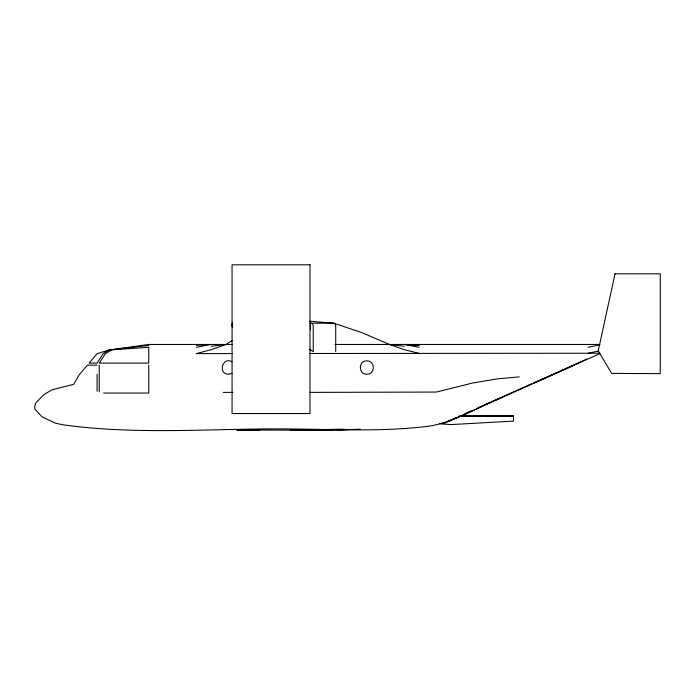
<?xml version="1.0" encoding="UTF-8"?>
<svg xmlns="http://www.w3.org/2000/svg" width="695" height="695" viewBox="0 0 695 695"><rect width="100%" height="100%" fill="white"/><g stroke="black" fill="none" stroke-linecap="round" stroke-linejoin="round"><path stroke-width="1.04" d="M232.008 353.573L196.294 353.607L211.158 349.698L226.031 344.459L232.217 340.481M533.378 383.414L574.183 365.144M502.363 397.297C477.734 407.027 454.573 422.517 427.981 426.278C375.283 432.829 322.02 428.363 269.069 428.937C200.464 429.328 131.451 434.349 63.193 424.827L55.435 423.212L42.056 416.896L34.75 408.947L34.75 406.401L35.914 402.709L44.211 394.404L52.151 389.73L73.687 384.361L79.082 374.979L87.388 365.144L97.092 365.144M446.147 422.056L457.041 417.182M464.964 413.629L467.935 412.3M468.334 412.118L470.975 410.936M477.839 407.869L481.8 406.097M484.094 405.063L486.04 404.195M486.752 403.882L489.723 402.553M491.704 401.658L531.553 383.822M533.3 383.041L586.771 359.098M599.811 353.668L444.982 422.986L442.159 423.264M231.974 373.345L228.907 374.205M309.927 353.503L588.1 353.234L598.699 351.001M588.1 347.3L599.759 344.894M196.294 347.3L211.254 344.459L196.355 345.346M367.09 374.205C375.517 374.249 375.231 360.505 366.812 360.861C358.394 360.505 358.099 374.249 366.526 374.205M211.254 346.275L226.031 344.459M148.739 345.45L109.15 350.011L97.092 353.659L89.099 363.111L97.092 363.111L103.121 353.659L109.15 350.011L148.739 344.459L232.521 344.459M519.295 376.864L497.559 378.853L472.452 383.041L436.477 392.058L310.048 392.371M337.188 429.597L346.736 429.449L311.725 430.179L320.213 429.858M290.545 430.188L343.078 429.154M311.725 430.179L331.88 429.866M337.188 429.779L346.736 429.632M309.979 323.184L333.722 323.184L361.608 332.54L389.495 344.459L404.368 349.698L419.224 353.399M335.033 344.459L599.716 344.459M588.1 353.234L599.941 353.234M223.26 392.371L232.825 392.371M103.572 393.057L148.739 393.057L148.739 365.144M460.603 415.688L513.119 416.053M458.839 416.053L513.492 416.053L513.492 421.118L451.029 424.584A418.286 418.286 0 0 1 441.534 423.898L439.553 423.724M460.941 416.427L513.04 416.427L513.006 415.645M513.492 419.624L513.492 420.371M419.224 347.3L404.273 344.459L419.163 344.859M404.273 344.459L419.163 345.571M309.614 321.246L333.722 323.184M389.495 344.459L404.273 346.275M228.351 374.205C217.509 373.875 222.609 356.266 231.974 361.756M309.562 349.394L313.245 351.627L313.245 325.972A2.789 2.763 -90 0 0 310.483 323.184L310.483 329.882M512.632 415.645L512.632 416.427M335.72 351.627L335.72 325.972A2.789 2.763 -90 0 0 332.957 323.184M259.174 430.188L236.787 429.996L309.805 430.188A1264.162 1264.162 0 0 0 360.236 429.18M99.22 365.144L99.22 391.789M97.092 374.205L97.092 391.172M232.495 327.527A6.516 6.516 0 0 1 232.495 322.541M615.023 273.813L598.221 350.914L611.643 373.371L660.25 373.667L660.25 273.813L615.023 273.813M105.353 353.659L99.324 363.111L148.739 363.111L148.739 347.3L111.93 349.82L105.353 353.659M309.979 264.812L232.061 264.812L232.061 413.542L309.979 413.542L309.979 264.812"/></g></svg>
